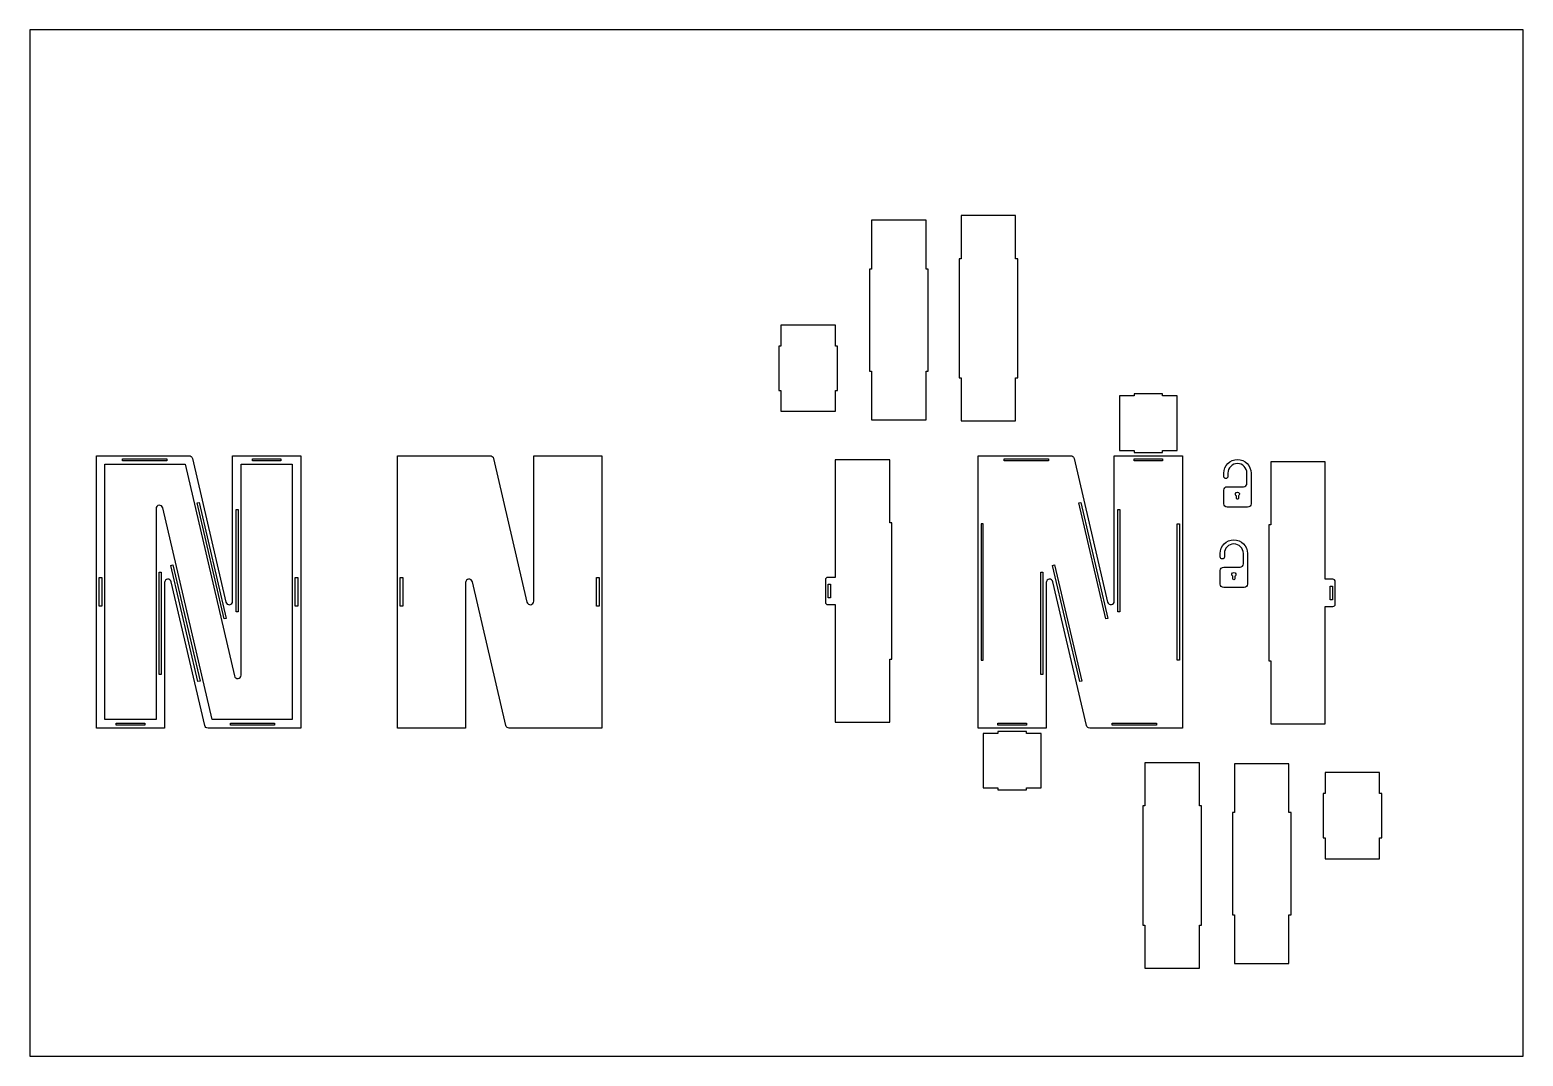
# Model space of a CAD drawing. Header units: millimetres. Extents: x 8771 to 10964, y 636 to 2143.
import ezdxf

# ---------------------------------------------------------------- set-up
doc = ezdxf.new("R2010")
doc.units = ezdxf.units.MM

msp = doc.modelspace()

# ---------------------------------------------------------------- linework, layer by layer
for points in [[(10964.3, 2142.6), (8771.2, 2142.6), (8771.2, 635.7), (10964.3, 635.7)], [(10219, 1806.5), (10219, 1869.8), (10139, 1869.8), (10139, 1806.5), (10136, 1806.5), (10136, 1631.5), (10139, 1631.5), (10139, 1568.3), (10219, 1568.3), (10219, 1631.5), (10222, 1631.5), (10222, 1806.5)], [(10087.5, 1641.4), (10090.5, 1641.4), (10090.5, 1791.4), (10087.5, 1791.4), (10087.5, 1863), (10007.5, 1863), (10007.5, 1791.4), (10004.5, 1791.4), (10004.5, 1641.4), (10007.5, 1641.4), (10007.5, 1569.9), (10087.5, 1569.9)], [(9874.2, 1613.2), (9874.2, 1582.5), (9954.2, 1582.5), (9954.2, 1613.2), (9957.2, 1613.2), (9957.2, 1678.2), (9954.2, 1678.2), (9954.2, 1709), (9874.2, 1709), (9874.2, 1678.2), (9871.2, 1678.2), (9871.2, 1613.2)], [(10392.9, 1525), (10392.9, 1522), (10434.9, 1522), (10434.9, 1525), (10456.4, 1525), (10456.4, 1605), (10434.9, 1605), (10434.9, 1608), (10392.9, 1608), (10392.9, 1605), (10371.4, 1605), (10371.4, 1525)], [(8972.3, 1509.8), (8907.3, 1509.8), (8907.3, 1512.8), (8972.3, 1512.8)], [(9098, 1512.8), (9140, 1512.8), (9140, 1509.8), (9098, 1509.8)], [(10267.2, 1509.8), (10202.2, 1509.8), (10202.2, 1512.8), (10267.2, 1512.8)], [(10392.9, 1512.8), (10434.9, 1512.8), (10434.9, 1509.8), (10392.9, 1509.8)], [(9016.9, 1448.1), (9019.9, 1448.8), (9059.6, 1278.3), (9056.7, 1277.7)], [(10311.9, 1448.1), (10314.8, 1448.8), (10354.6, 1278.3), (10351.6, 1277.7)], [(9074, 1438.3), (9077, 1438.3), (9077, 1288.3), (9074, 1288.3)], [(10368.9, 1438.3), (10371.9, 1438.3), (10371.9, 1288.3), (10368.9, 1288.3)], [(10168.4, 1217.3), (10171.4, 1217.3), (10171.4, 1417.3), (10168.4, 1417.3)], [(10459.4, 1217.3), (10456.4, 1217.3), (10456.4, 1417.3), (10459.4, 1417.3)], [(8877, 1338.3), (8877, 1296.3), (8873, 1296.3), (8873, 1338.3)], [(8964, 1196.3), (8961, 1196.3), (8961, 1346.3), (8964, 1346.3)], [(9021.1, 1186.5), (9018.1, 1185.8), (8978.4, 1356.3), (8981.3, 1356.9)], [(9161, 1296.3), (9161, 1338.3), (9165, 1338.3), (9165, 1296.3)], [(9319.2, 1338.3), (9319.2, 1296.3), (9315.2, 1296.3), (9315.2, 1338.3)], [(9603.2, 1296.3), (9603.2, 1338.3), (9607.2, 1338.3), (9607.2, 1296.3)], [(10258.9, 1196.3), (10255.9, 1196.3), (10255.9, 1346.3), (10258.9, 1346.3)], [(10316, 1186.5), (10313.1, 1185.8), (10273.3, 1356.3), (10276.2, 1356.9)], [(9943.6, 1328.7), (9947.1, 1328.7), (9947.1, 1308.7), (9943.6, 1308.7)], [(10684.3, 1305.9), (10680.8, 1305.9), (10680.8, 1325.9), (10684.3, 1325.9)], [(8940, 1121.8), (8898, 1121.8), (8898, 1124.8), (8940, 1124.8)], [(9065.7, 1124.8), (9130.7, 1124.8), (9130.7, 1121.8), (9065.7, 1121.8)], [(10234.9, 1121.8), (10192.9, 1121.8), (10192.9, 1124.8), (10234.9, 1124.8)], [(10360.7, 1124.8), (10425.7, 1124.8), (10425.7, 1121.8), (10360.7, 1121.8)], [(10234.9, 1109.6), (10234.9, 1112.6), (10192.9, 1112.6), (10192.9, 1109.6), (10171.4, 1109.6), (10171.4, 1029.6), (10192.9, 1029.6), (10192.9, 1026.6), (10234.9, 1026.6), (10234.9, 1029.6), (10256.4, 1029.6), (10256.4, 1109.6)], [(10408.9, 828.1), (10408.9, 764.8), (10488.9, 764.8), (10488.9, 828.1), (10491.9, 828.1), (10491.9, 1003.1), (10488.9, 1003.1), (10488.9, 1066.3), (10408.9, 1066.3), (10408.9, 1003.1), (10405.9, 1003.1), (10405.9, 828.1)], [(10540.4, 993.2), (10537.4, 993.2), (10537.4, 843.2), (10540.4, 843.2), (10540.4, 771.6), (10620.4, 771.6), (10620.4, 843.2), (10623.4, 843.2), (10623.4, 993.2), (10620.4, 993.2), (10620.4, 1064.7), (10540.4, 1064.7)], [(10753.6, 1021.4), (10753.6, 1052.1), (10673.6, 1052.1), (10673.6, 1021.4), (10670.6, 1021.4), (10670.6, 956.4), (10673.6, 956.4), (10673.6, 925.6), (10753.6, 925.6), (10753.6, 956.4), (10756.6, 956.4), (10756.6, 1021.4)]]:
    msp.add_lwpolyline(points, close=True)
for points in [[(9028.1, 1121.2), (8978.9, 1332.1, 0.891482), (8969, 1331), (8969, 1117.3), (8869, 1117.3), (8869, 1517.3), (9005, 1517.3, -0.348559), (9009.9, 1513.4), (9059.1, 1302.4, 0.891482), (9069, 1303.6), (9069, 1517.3), (9169, 1517.3), (9169, 1117.3), (9033, 1117.3, -0.348559)], [(9470.3, 1121.2), (9421.1, 1332.1, 0.891482), (9411.2, 1331), (9411.2, 1117.3), (9311.2, 1117.3), (9311.2, 1517.3), (9447.2, 1517.3, -0.348559), (9452.1, 1513.4), (9501.3, 1302.4, 0.891482), (9511.2, 1303.6), (9511.2, 1517.3), (9611.2, 1517.3), (9611.2, 1117.3), (9475.2, 1117.3, -0.348559)], [(10323, 1121.2), (10273.8, 1332.1, 0.891482), (10263.9, 1331), (10263.9, 1117.3), (10163.9, 1117.3), (10163.9, 1517.3), (10300, 1517.3, -0.348559), (10304.8, 1513.4), (10354.1, 1302.4, 0.891482), (10363.9, 1303.6), (10363.9, 1517.3), (10463.9, 1517.3), (10463.9, 1117.3), (10327.9, 1117.3, -0.348559)], [(9038.9, 1129.8), (8966.4, 1440.7, 0.891482), (8956.5, 1439.6), (8956.5, 1129.8), (8881.5, 1129.8), (8881.5, 1504.8), (8999.1, 1504.8), (9071.6, 1193.9, 0.891482), (9081.5, 1195), (9081.5, 1504.8), (9156.5, 1504.8), (9156.5, 1129.8)], [(10034.1, 1126.2), (10034.1, 1218.7), (10037.1, 1218.7), (10037.1, 1418.7), (10034.1, 1418.7), (10034.1, 1511.2), (9954.1, 1511.2), (9954.1, 1338.7), (9943.1, 1338.7, 0.414214), (9939.6, 1335.2), (9939.6, 1302.2, 0.414214), (9943.1, 1298.7), (9954.1, 1298.7), (9954.1, 1126.2)], [(10524.7, 1486.8), (10524.7, 1491.8, -1), (10564.7, 1491.8), (10564.7, 1471.8), (10564.7, 1446.8, -0.414214), (10559.7, 1441.8), (10529.7, 1441.8, -0.414214), (10524.7, 1446.8), (10524.7, 1466.8, -0.414214), (10529.7, 1471.8), (10553.7, 1471.8, 0.414214), (10558.7, 1476.8), (10558.7, 1491.8, 1), (10530.7, 1491.8), (10530.7, 1486.8, -1)], [(10593.8, 1508.4), (10593.8, 1415.9), (10590.8, 1415.9), (10590.8, 1215.9), (10593.8, 1215.9), (10593.8, 1123.4), (10673.8, 1123.4), (10673.8, 1295.9), (10684.8, 1295.9, 0.414214), (10688.3, 1299.4), (10688.3, 1332.4, 0.414214), (10684.8, 1335.9), (10673.8, 1335.9), (10673.8, 1508.4)], [(10546.2, 1458.4), (10546.2, 1454.8, -1), (10543.2, 1454.8), (10543.2, 1458.4, -3.732051)], [(10519.5, 1368.7), (10519.5, 1373.7, -1), (10559.5, 1373.7), (10559.5, 1353.7), (10559.5, 1328.7, -0.414214), (10554.5, 1323.7), (10524.5, 1323.7, -0.414214), (10519.5, 1328.7), (10519.5, 1348.7, -0.414214), (10524.5, 1353.7), (10548.5, 1353.7, 0.414214), (10553.5, 1358.7), (10553.5, 1373.7, 1), (10525.5, 1373.7), (10525.5, 1368.7, -1)], [(10541, 1340.3), (10541, 1336.7, -1), (10538, 1336.7), (10538, 1340.3, -3.732051)]]:
    msp.add_lwpolyline(points, format="xyb", close=True)

doc.saveas('drawing.dxf')
